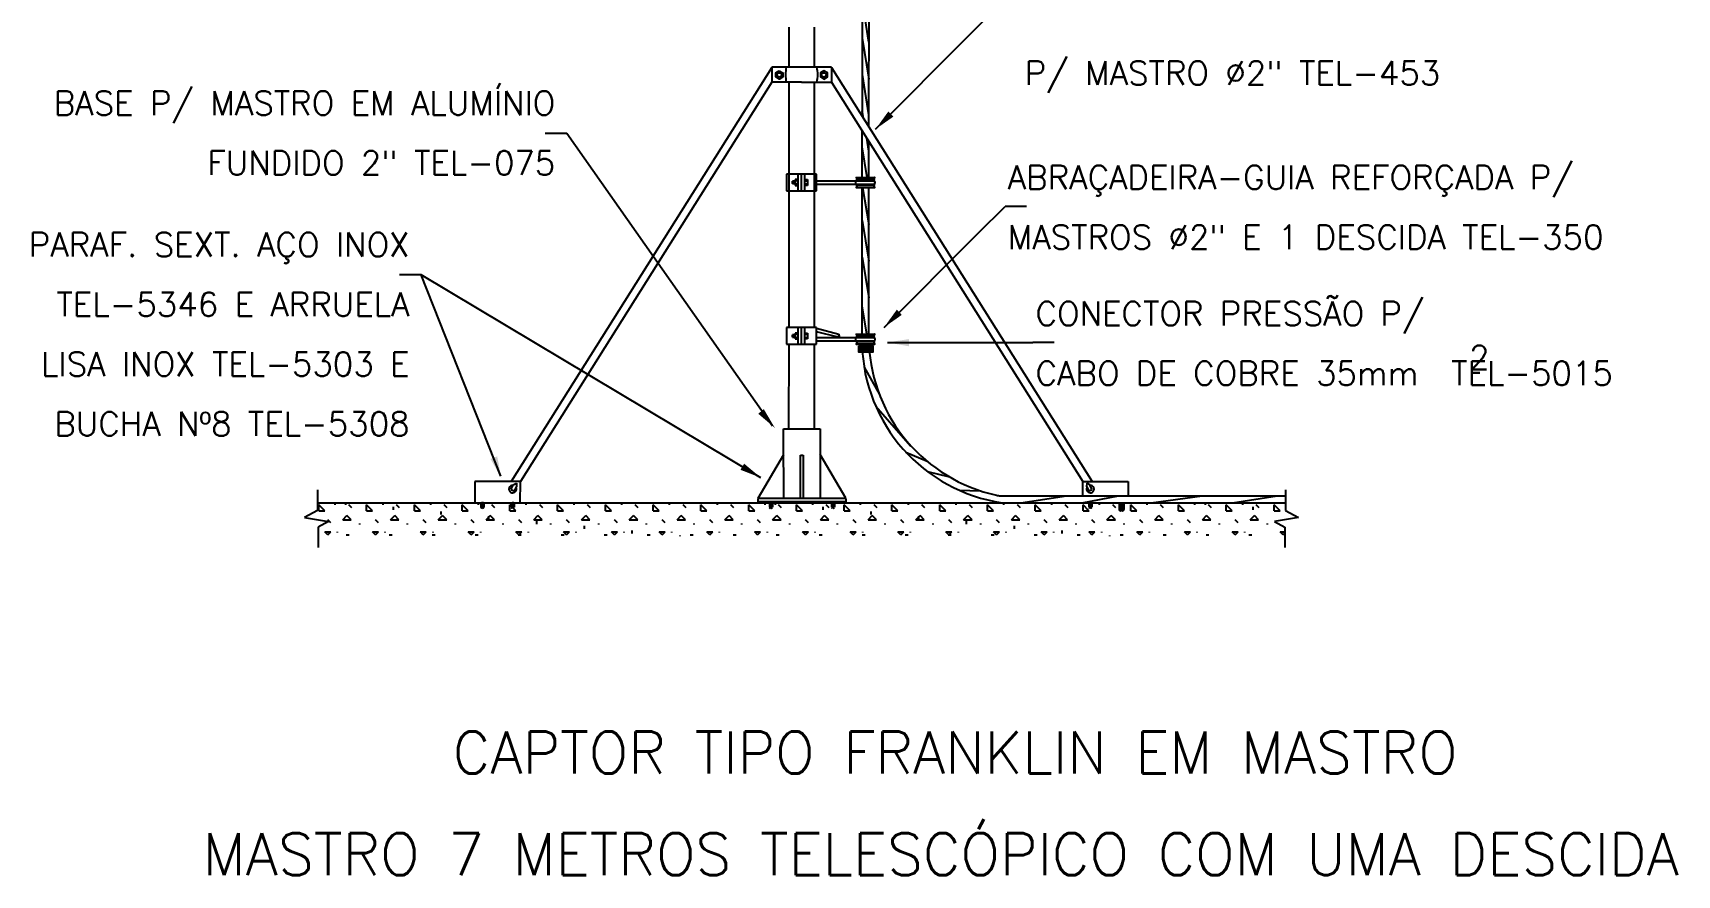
# Model space of a CAD drawing. Header units: millimetres. Extents: x -6118.8 to -6105, y -4743.6 to -4728.4.
# Drawn here: x -6118.76 to -6104.99, y -4743.64 to -4736.59 of the extents above; entities that cross this region are included whole.
import ezdxf
from ezdxf.enums import TextEntityAlignment as Align

# ---------------------------------------------------------------- set-up
doc = ezdxf.new("R2010")
doc.units = ezdxf.units.MM
doc.header["$LTSCALE"] = 10
doc.layers.add('Termotécnica', color=7, linetype='Continuous')
doc.styles.add('r140', font='romans.shx')
doc.styles.add('r80', font='romans.shx')

# ---------------------------------------------------------------- blocks, each defined once
blk = doc.blocks.new('*X12')
at = {"color": 0, "linetype": 'ByBlock'}
for p, q in [((387.028, 152.597), (387.028, 152.67)), ((387.041, 152.597), (387.041, 152.67)), ((387.053, 152.597), (387.053, 152.67)), ((387.066, 152.597), (387.066, 152.67)), ((387.078, 152.597), (387.078, 152.67))]:
    blk.add_line(p, q, dxfattribs=at)
blk = doc.blocks.new('*X11')
at = {"color": 0}
for p, q in [((181.767, 175.738), (181.784, 175.755)), ((181.767, 175.72), (181.785, 175.738)), ((181.767, 175.703), (181.786, 175.722)), ((181.768, 175.757), (181.773, 175.762)), ((181.775, 175.693), (181.785, 175.703))]:
    blk.add_line(p, q, dxfattribs=at)
blk = doc.blocks.new('*X10')
at = {"color": 0}
for p, q in [((181.767, 175.738), (181.784, 175.755)), ((181.767, 175.72), (181.785, 175.738)), ((181.767, 175.703), (181.786, 175.722)), ((181.768, 175.757), (181.773, 175.762)), ((181.775, 175.693), (181.785, 175.703))]:
    blk.add_line(p, q, dxfattribs=at)
blk = doc.blocks.new('*X9')
at = {"color": 0}
for p, q in [((181.767, 175.738), (181.784, 175.755)), ((181.767, 175.72), (181.785, 175.738)), ((181.767, 175.703), (181.786, 175.722)), ((181.768, 175.757), (181.773, 175.762)), ((181.775, 175.693), (181.785, 175.703))]:
    blk.add_line(p, q, dxfattribs=at)
blk = doc.blocks.new('*X8')
at = {"color": 0}
for p, q in [((181.767, 175.738), (181.784, 175.755)), ((181.767, 175.72), (181.785, 175.738)), ((181.767, 175.703), (181.786, 175.722)), ((181.768, 175.757), (181.773, 175.762)), ((181.775, 175.693), (181.785, 175.703))]:
    blk.add_line(p, q, dxfattribs=at)
blk = doc.blocks.new('*X7')
at = {"color": 0}
for p, q in [((181.767, 175.738), (181.784, 175.755)), ((181.767, 175.72), (181.785, 175.738)), ((181.767, 175.703), (181.786, 175.722)), ((181.768, 175.757), (181.773, 175.762)), ((181.775, 175.693), (181.785, 175.703))]:
    blk.add_line(p, q, dxfattribs=at)
blk = doc.blocks.new('*X6')
at = {"color": 0}
for p, q in [((181.767, 175.738), (181.784, 175.755)), ((181.767, 175.72), (181.785, 175.738)), ((181.767, 175.703), (181.786, 175.722)), ((181.768, 175.757), (181.773, 175.762)), ((181.775, 175.693), (181.785, 175.703))]:
    blk.add_line(p, q, dxfattribs=at)

msp = doc.modelspace()

# ---------------------------------------------------------------- hatches: boundary and pattern name
at = {"layer": 'Termotécnica'}
h = msp.add_hatch(dxfattribs=at)
h.set_pattern_fill('CONCRE', color=1, scale=0.399917, style=0)
h.set_pattern_definition([(0, (-6123.16628, -4753.7855), (0.399917, 0.399917), [0.04999, -0.349927]), (90, (-6123.16628, -4753.7855), (-0.399917, 0.399917), [0.04999, -0.349927]), (135, (-6123.1163, -4753.7855), (-0.399917, 0), [0.070696, -0.494872]), (0, (-6123.1163, -4753.56055), (0.399917, 0.399917), [0.04999, -0.349927]), (45, (-6123.0913, -4753.58554), (0, 0.399917), [0.035348, -0.53022]), (135, (-6123.0913, -4753.58554), (-0.399917, 0), [0.035348, -0.53022]), (0, (-6122.9663, -4753.46057), (0.399917, 0.399917), [0.070696, -0.329221]), (45, (-6122.96632, -4753.46057), (0, 0.399917), [0.04999, -0.515578]), (135, (-6122.89562, -4753.46057), (-0.399917, 0), [0.04999, -0.515578]), (90, (-6122.89133, -4753.68552), (-0.399917, 0.399917), [0.04999, -0.349927]), (45, (-6122.89133, -4753.68552), (0, 0.399917), [0.035348, -0.53022]), (135, (-6122.86634, -4753.66053), (-0.399917, 0), [0.035348, -0.53022]), (0, (-6123.1163, -4753.68552), (0.399917, 0.399917), [0.024995, -0.3349304]), (0, (-6122.81635, -4753.58554), (0.399917, 0.399917), [0.024995, -0.3349304]), (90, (-6122.94132, -4753.53555), (-0.399917, 0.399917), [0.024995, -0.3349304]), (135, (-6122.89133, -4753.7605), (-0.399917, 0), [0.035348, -0.53022]), (135, (-6123.0663, -4753.48556), (-0.399917, 0), [0.035348, -0.53022]), (45, (-6122.97881, -4753.65428), (0, 0.399917), [0.035348, -0.53022]), (90, (-6123.0288, -4753.7355), (-0.399917, 0.399917), [0.006249, -0.393668]), (90, (-6123.01006, -4753.5668), (-0.399917, 0.399917), [0.006249, -0.393668]), (90, (-6122.8226, -4753.49806), (-0.399917, 0.399917), [0.006249, -0.393668]), (90, (-6122.81635, -4753.7105), (-0.399917, 0.399917), [0.006249, -0.393668])])
h.paths.add_polyline_path([(-6109.648, -4740.585), (-6109.638, -4740.575), (-6109.639, -4740.573), (-6109.637, -4740.567), (-6109.64, -4740.564), (-6109.637, -4740.558), (-6109.637, -4740.557), (-6109.655, -4740.575), (-6109.656, -4740.577), (-6109.651, -4740.583)], flags=0)
h.paths.add_polyline_path([(-6114.75, -4740.535), (-6114.738, -4740.546), (-6114.738, -4740.545), (-6114.74, -4740.542), (-6114.738, -4740.539), (-6114.739, -4740.537), (-6114.738, -4740.535), (-6114.749, -4740.524), (-6114.751, -4740.526), (-6114.75, -4740.53), (-6114.751, -4740.533)], flags=0)
h.paths.add_polyline_path([(-6114.751, -4740.545), (-6114.739, -4740.557), (-6114.74, -4740.555), (-6114.738, -4740.552), (-6114.74, -4740.55), (-6114.738, -4740.546), (-6114.75, -4740.535), (-6114.749, -4740.536), (-6114.751, -4740.539), (-6114.749, -4740.543)], flags=0)
h.paths.add_polyline_path([(-6114.681, -4740.52), (-6114.757, -4740.52), (-6114.986, -4740.52), (-6114.989, -4740.52), (-6114.992, -4740.52), (-6114.993, -4740.522), (-6114.993, -4740.523), (-6114.992, -4740.526), (-6114.994, -4740.53), (-6114.992, -4740.532), (-6114.993, -4740.534), (-6114.994, -4740.537), (-6114.992, -4740.539), (-6114.994, -4740.542), (-6114.992, -4740.545), (-6114.992, -4740.546), (-6114.994, -4740.549), (-6114.992, -4740.552), (-6114.994, -4740.555), (-6114.993, -4740.557), (-6114.992, -4740.558), (-6114.995, -4740.562), (-6114.997, -4740.563), (-6114.999, -4740.564), (-6115.002, -4740.562), (-6115.005, -4740.558), (-6115.004, -4740.556), (-6115.003, -4740.555), (-6115.005, -4740.551), (-6115.003, -4740.549), (-6115.005, -4740.545), (-6115.005, -4740.545), (-6115.003, -4740.542), (-6115.005, -4740.539), (-6115.003, -4740.536), (-6115.004, -4740.534), (-6115.005, -4740.532), (-6115.004, -4740.53), (-6115.005, -4740.526), (-6115.004, -4740.523), (-6115.003, -4740.523), (-6115.005, -4740.52), (-6115.008, -4740.52), (-6115.011, -4740.52), (-6115.062, -4740.52), (-6116.378, -4740.52), (-6116.378, -4740.584), (-6116.488, -4740.643), (-6116.286, -4740.677), (-6116.373, -4740.723), (-6116.373, -4740.799), (-6108.279, -4740.801), (-6108.279, -4740.723), (-6108.365, -4740.677), (-6108.164, -4740.643), (-6108.273, -4740.584), (-6108.273, -4740.519), (-6108.712, -4740.519), (-6109.394, -4740.519), (-6109.974, -4740.519), (-6110.488, -4740.519), (-6110.647, -4740.519), (-6112.582, -4740.52), (-6112.58, -4740.52), (-6112.576, -4740.52), (-6112.577, -4740.522), (-6112.578, -4740.523), (-6112.576, -4740.526), (-6112.578, -4740.53), (-6112.576, -4740.533), (-6112.577, -4740.534), (-6112.578, -4740.537), (-6112.576, -4740.539), (-6112.578, -4740.542), (-6112.576, -4740.545), (-6112.576, -4740.546), (-6112.578, -4740.549), (-6112.576, -4740.552), (-6112.578, -4740.555), (-6112.577, -4740.557), (-6112.576, -4740.558), (-6112.579, -4740.562), (-6112.581, -4740.563), (-6112.583, -4740.564), (-6112.586, -4740.562), (-6112.589, -4740.558), (-6112.588, -4740.557), (-6112.587, -4740.555), (-6112.589, -4740.551), (-6112.587, -4740.549), (-6112.589, -4740.545), (-6112.589, -4740.545), (-6112.587, -4740.542), (-6112.589, -4740.539), (-6112.587, -4740.536), (-6112.588, -4740.534), (-6112.589, -4740.532), (-6112.588, -4740.53), (-6112.589, -4740.526), (-6112.588, -4740.523), (-6112.587, -4740.523), (-6112.589, -4740.52), (-6112.592, -4740.52), (-6112.595, -4740.52)])
h.paths.add_polyline_path([(-6109.65, -4740.52), (-6109.654, -4740.524), (-6109.654, -4740.525), (-6109.656, -4740.529), (-6109.654, -4740.535), (-6109.656, -4740.539), (-6109.655, -4740.542), (-6109.639, -4740.525), (-6109.637, -4740.529), (-6109.638, -4740.535), (-6109.637, -4740.539), (-6109.638, -4740.542), (-6109.639, -4740.544), (-6109.637, -4740.548), (-6109.64, -4740.554), (-6109.637, -4740.557), (-6109.637, -4740.558), (-6109.64, -4740.564), (-6109.637, -4740.567), (-6109.639, -4740.573), (-6109.638, -4740.575), (-6109.637, -4740.577), (-6109.642, -4740.583), (-6109.646, -4740.586), (-6109.648, -4740.585), (-6109.651, -4740.583), (-6109.656, -4740.577), (-6109.655, -4740.575), (-6109.653, -4740.572), (-6109.656, -4740.568), (-6109.653, -4740.564), (-6109.655, -4740.559), (-6109.656, -4740.558), (-6109.653, -4740.553), (-6109.656, -4740.548), (-6109.654, -4740.545), (-6109.655, -4740.542), (-6109.656, -4740.539), (-6109.654, -4740.535), (-6109.656, -4740.529), (-6109.654, -4740.525), (-6109.654, -4740.524), (-6109.656, -4740.52)], flags=16)
h.paths.add_polyline_path([(-6109.914, -4740.526), (-6109.912, -4740.53), (-6109.914, -4740.533), (-6109.913, -4740.535), (-6109.902, -4740.524), (-6109.901, -4740.526), (-6109.902, -4740.53), (-6109.901, -4740.533), (-6109.902, -4740.535), (-6109.903, -4740.536), (-6109.901, -4740.539), (-6109.903, -4740.543), (-6109.901, -4740.545), (-6109.901, -4740.545), (-6109.903, -4740.55), (-6109.901, -4740.552), (-6109.903, -4740.556), (-6109.902, -4740.557), (-6109.901, -4740.558), (-6109.904, -4740.562), (-6109.907, -4740.564), (-6109.909, -4740.564), (-6109.911, -4740.562), (-6109.914, -4740.558), (-6109.913, -4740.557), (-6109.912, -4740.555), (-6109.914, -4740.552), (-6109.912, -4740.55), (-6109.914, -4740.546), (-6109.914, -4740.545), (-6109.912, -4740.542), (-6109.914, -4740.539), (-6109.912, -4740.537), (-6109.913, -4740.535), (-6109.914, -4740.533), (-6109.912, -4740.53), (-6109.914, -4740.526), (-6109.912, -4740.523), (-6109.913, -4740.523), (-6109.914, -4740.52), (-6109.91, -4740.52), (-6109.913, -4740.523), (-6109.912, -4740.523)], flags=0)
h.paths.add_polyline_path([(-6114.738, -4740.52), (-6114.739, -4740.523), (-6114.739, -4740.523), (-6114.738, -4740.526), (-6114.739, -4740.53), (-6114.738, -4740.533), (-6114.738, -4740.535), (-6114.739, -4740.537), (-6114.738, -4740.539), (-6114.74, -4740.542), (-6114.738, -4740.545), (-6114.738, -4740.546), (-6114.74, -4740.55), (-6114.738, -4740.552), (-6114.74, -4740.555), (-6114.739, -4740.557), (-6114.738, -4740.558), (-6114.741, -4740.562), (-6114.743, -4740.564), (-6114.744, -4740.564), (-6114.747, -4740.562), (-6114.751, -4740.558), (-6114.75, -4740.557), (-6114.749, -4740.556), (-6114.751, -4740.552), (-6114.749, -4740.55), (-6114.751, -4740.545), (-6114.751, -4740.545), (-6114.749, -4740.543), (-6114.751, -4740.539), (-6114.749, -4740.536), (-6114.75, -4740.535), (-6114.751, -4740.533), (-6114.75, -4740.53), (-6114.751, -4740.526), (-6114.749, -4740.524), (-6114.738, -4740.535), (-6114.738, -4740.533), (-6114.739, -4740.53), (-6114.738, -4740.526), (-6114.739, -4740.523), (-6114.739, -4740.523), (-6114.742, -4740.52)], flags=0)
h.paths.add_polyline_path([(-6112.069, -4740.526), (-6112.068, -4740.53), (-6112.07, -4740.533), (-6112.069, -4740.534), (-6112.058, -4740.523), (-6112.057, -4740.526), (-6112.058, -4740.53), (-6112.057, -4740.532), (-6112.058, -4740.534), (-6112.058, -4740.536), (-6112.057, -4740.539), (-6112.059, -4740.542), (-6112.057, -4740.545), (-6112.057, -4740.545), (-6112.059, -4740.549), (-6112.057, -4740.551), (-6112.058, -4740.555), (-6112.057, -4740.557), (-6112.057, -4740.558), (-6112.06, -4740.562), (-6112.063, -4740.564), (-6112.064, -4740.563), (-6112.066, -4740.562), (-6112.069, -4740.558), (-6112.069, -4740.557), (-6112.068, -4740.555), (-6112.07, -4740.552), (-6112.068, -4740.549), (-6112.069, -4740.546), (-6112.069, -4740.545), (-6112.068, -4740.542), (-6112.07, -4740.539), (-6112.068, -4740.537), (-6112.069, -4740.534), (-6112.07, -4740.533), (-6112.068, -4740.53), (-6112.069, -4740.526), (-6112.068, -4740.523), (-6112.068, -4740.522), (-6112.069, -4740.52), (-6112.065, -4740.52), (-6112.068, -4740.522), (-6112.068, -4740.523)], flags=0)

# ---------------------------------------------------------------- linework, layer by layer
at = {"layer": 'Termotécnica', "color": 2, "ltscale": 5}
for p, q in [((-6111.819, -4735.56), (-6111.819, -4737.283)), ((-6111.763, -4735.56), (-6111.764, -4737.372)), ((-6111.82, -4737.407), (-6111.82, -4737.798)), ((-6111.764, -4737.496), (-6111.764, -4737.798)), ((-6112.452, -4737.77), (-6112.452, -4737.908)), ((-6112.355, -4737.908), (-6112.355, -4737.77)), ((-6112.328, -4737.77), (-6112.328, -4737.908)), ((-6112.328, -4737.77), (-6112.328, -4737.908)), ((-6112.3, -4737.77), (-6112.3, -4737.908)), ((-6112.199, -4737.908), (-6112.199, -4737.77)), ((-6111.868, -4737.798), (-6111.713, -4737.798)), ((-6111.86, -4737.825), (-6111.868, -4737.817)), ((-6111.713, -4737.817), (-6111.868, -4737.817)), ((-6111.86, -4737.853), (-6111.868, -4737.861)), ((-6111.713, -4737.861), (-6111.868, -4737.861)), ((-6111.868, -4737.88), (-6111.713, -4737.88)), ((-6111.86, -4737.853), (-6111.723, -4737.853)), ((-6111.859, -4737.825), (-6111.723, -4737.825)), ((-6111.82, -4737.88), (-6111.82, -4738.93)), ((-6111.764, -4737.88), (-6111.764, -4738.93)), ((-6111.722, -4737.825), (-6111.713, -4737.817)), ((-6111.722, -4737.853), (-6111.713, -4737.861)), ((-6111.82, -4738.93), (-6111.82, -4739.109)), ((-6111.764, -4738.93), (-6111.764, -4739.109)), ((-6112.452, -4739.054), (-6112.452, -4739.192)), ((-6112.355, -4739.192), (-6112.355, -4739.054)), ((-6112.328, -4739.054), (-6112.328, -4739.192)), ((-6112.328, -4739.054), (-6112.328, -4739.192)), ((-6112.3, -4739.054), (-6112.3, -4739.192)), ((-6112.199, -4739.192), (-6112.199, -4739.054)), ((-6112.013, -4739.109), (-6112.02, -4739.135)), ((-6111.868, -4739.109), (-6111.713, -4739.109)), ((-6111.713, -4739.129), (-6111.868, -4739.129)), ((-6111.86, -4739.137), (-6111.868, -4739.129)), ((-6111.722, -4739.137), (-6111.713, -4739.129)), ((-6111.86, -4739.165), (-6111.868, -4739.173)), ((-6111.713, -4739.173), (-6111.868, -4739.173)), ((-6111.868, -4739.192), (-6111.713, -4739.192)), ((-6111.859, -4739.137), (-6111.723, -4739.137)), ((-6111.86, -4739.165), (-6111.723, -4739.165)), ((-6111.722, -4739.165), (-6111.713, -4739.173)), ((-6112.335, -4740.121), (-6112.311, -4740.121)), ((-6112.335, -4740.483), (-6112.335, -4740.121)), ((-6112.311, -4740.121), (-6112.311, -4740.483)), ((-6111.956, -4740.483), (-6112.689, -4740.483))]:
    msp.add_line(p, q, dxfattribs=at)
at = {"layer": 'Termotécnica', "color": 2}
for p, q in [((-6110.918, -4736.604), (-6110.479, -4736.166)), ((-6111.706, -4737.393), (-6110.918, -4736.604)), ((-6114.291, -4737.428), (-6114.471, -4737.428)), ((-6112.57, -4739.88), (-6114.291, -4737.428)), ((-6110.847, -4738.264), (-6110.622, -4738.039)), ((-6110.442, -4738.039), (-6110.622, -4738.039)), ((-6111.635, -4739.052), (-6110.847, -4738.264)), ((-6115.511, -4738.612), (-6115.691, -4738.612)), ((-6112.667, -4740.312), (-6115.511, -4738.612)), ((-6114.844, -4740.297), (-6115.511, -4738.612)), ((-6111.607, -4739.178), (-6110.394, -4739.178)), ((-6110.45, -4739.178), (-6110.389, -4739.178)), ((-6110.394, -4739.178), (-6110.389, -4739.178)), ((-6110.209, -4739.178), (-6110.389, -4739.178))]:
    msp.add_line(p, q, dxfattribs=at)
at = {"layer": 'Termotécnica', "color": 1, "ltscale": 5}
for p, q in [((-6111.819, -4736.328), (-6111.764, -4736.666)), ((-6111.819, -4736.631), (-6111.763, -4736.973)), ((-6111.819, -4736.936), (-6111.764, -4737.274)), ((-6111.82, -4737.236), (-6111.809, -4737.3)), ((-6111.782, -4737.468), (-6111.764, -4737.576)), ((-6111.82, -4737.542), (-6111.778, -4737.798)), ((-6112.4, -4737.829), (-6112.385, -4737.829)), ((-6112.4, -4737.849), (-6112.4, -4737.829)), ((-6112.38, -4737.829), (-6112.4, -4737.829)), ((-6112.4, -4737.829), (-6112.4, -4737.849)), ((-6112.38, -4737.849), (-6112.4, -4737.849)), ((-6112.4, -4737.849), (-6112.38, -4737.849)), ((-6112.397, -4737.829), (-6112.397, -4737.849)), ((-6112.393, -4737.829), (-6112.393, -4737.849)), ((-6112.39, -4737.829), (-6112.39, -4737.849)), ((-6112.386, -4737.829), (-6112.386, -4737.849)), ((-6112.385, -4737.829), (-6112.38, -4737.829)), ((-6112.384, -4737.829), (-6112.384, -4737.849)), ((-6112.384, -4737.829), (-6112.384, -4737.849)), ((-6112.38, -4737.814), (-6112.38, -4737.864)), ((-6112.357, -4737.815), (-6112.38, -4737.815)), ((-6112.356, -4737.824), (-6112.38, -4737.824)), ((-6112.356, -4737.854), (-6112.38, -4737.854)), ((-6112.356, -4737.854), (-6112.38, -4737.854)), ((-6112.38, -4737.864), (-6112.356, -4737.864)), ((-6112.301, -4737.815), (-6112.275, -4737.815)), ((-6112.301, -4737.815), (-6112.275, -4737.815)), ((-6112.301, -4737.825), (-6112.275, -4737.825)), ((-6112.275, -4737.825), (-6112.301, -4737.825)), ((-6112.301, -4737.854), (-6112.275, -4737.854)), ((-6112.275, -4737.854), (-6112.301, -4737.854)), ((-6112.275, -4737.864), (-6112.301, -4737.864)), ((-6112.275, -4737.864), (-6112.301, -4737.864)), ((-6112.275, -4737.815), (-6112.275, -4737.864)), ((-6112.275, -4737.815), (-6112.275, -4737.864)), ((-6111.868, -4737.8), (-6111.713, -4737.8)), ((-6111.868, -4737.877), (-6111.713, -4737.877)), ((-6111.814, -4737.88), (-6111.763, -4738.191)), ((-6111.764, -4737.88), (-6111.763, -4737.885)), ((-6111.819, -4738.157), (-6111.763, -4738.498)), ((-6111.819, -4738.463), (-6111.763, -4738.804)), ((-6111.82, -4738.872), (-6111.781, -4739.109)), ((-6112.4, -4739.114), (-6112.4, -4739.134)), ((-6112.38, -4739.114), (-6112.4, -4739.114)), ((-6112.4, -4739.134), (-6112.4, -4739.114)), ((-6112.4, -4739.114), (-6112.385, -4739.114)), ((-6112.4, -4739.134), (-6112.38, -4739.134)), ((-6112.38, -4739.134), (-6112.4, -4739.134)), ((-6112.397, -4739.114), (-6112.397, -4739.134)), ((-6112.393, -4739.114), (-6112.393, -4739.134)), ((-6112.39, -4739.114), (-6112.39, -4739.134)), ((-6112.386, -4739.114), (-6112.386, -4739.134)), ((-6112.385, -4739.114), (-6112.38, -4739.114)), ((-6112.384, -4739.114), (-6112.384, -4739.134)), ((-6112.384, -4739.114), (-6112.384, -4739.134)), ((-6112.357, -4739.099), (-6112.38, -4739.099)), ((-6112.38, -4739.099), (-6112.38, -4739.148)), ((-6112.356, -4739.108), (-6112.38, -4739.108)), ((-6112.301, -4739.1), (-6112.275, -4739.1)), ((-6112.301, -4739.1), (-6112.275, -4739.1)), ((-6112.275, -4739.109), (-6112.301, -4739.109)), ((-6112.301, -4739.109), (-6112.275, -4739.109)), ((-6112.275, -4739.1), (-6112.275, -4739.148)), ((-6112.275, -4739.1), (-6112.275, -4739.148)), ((-6111.868, -4739.112), (-6111.713, -4739.112)), ((-6112.356, -4739.138), (-6112.38, -4739.138)), ((-6112.356, -4739.138), (-6112.38, -4739.138)), ((-6112.38, -4739.148), (-6112.356, -4739.148)), ((-6112.275, -4739.139), (-6112.301, -4739.139)), ((-6112.301, -4739.139), (-6112.275, -4739.139)), ((-6112.275, -4739.148), (-6112.301, -4739.148)), ((-6112.275, -4739.148), (-6112.301, -4739.148)), ((-6111.868, -4739.189), (-6111.713, -4739.189)), ((-6111.767, -4739.192), (-6111.765, -4739.209)), ((-6114.758, -4740.406), (-6114.739, -4740.371)), ((-6109.894, -4740.406), (-6109.913, -4740.371)), ((-6116.378, -4740.411), (-6116.378, -4740.584)), ((-6114.712, -4740.385), (-6114.732, -4740.42)), ((-6110.49, -4740.52), (-6110.108, -4740.461)), ((-6109.977, -4740.52), (-6109.671, -4740.461)), ((-6109.94, -4740.385), (-6109.92, -4740.42)), ((-6109.398, -4740.52), (-6108.972, -4740.461)), ((-6108.716, -4740.52), (-6108.344, -4740.461)), ((-6108.273, -4740.411), (-6108.273, -4740.584)), ((-6116.378, -4740.584), (-6116.488, -4740.643)), ((-6116.488, -4740.643), (-6116.286, -4740.677)), ((-6115.011, -4740.52), (-6115.011, -4740.558)), ((-6115.008, -4740.52), (-6115.008, -4740.558)), ((-6114.992, -4740.52), (-6115.005, -4740.52)), ((-6115.003, -4740.523), (-6115.005, -4740.52)), ((-6115.005, -4740.526), (-6115.003, -4740.523)), ((-6115.004, -4740.53), (-6115.005, -4740.526)), ((-6115.005, -4740.532), (-6115.004, -4740.53)), ((-6115.003, -4740.536), (-6115.005, -4740.532)), ((-6115.005, -4740.539), (-6115.003, -4740.536)), ((-6115.003, -4740.542), (-6115.005, -4740.539)), ((-6115.005, -4740.545), (-6115.003, -4740.542)), ((-6115.003, -4740.549), (-6115.005, -4740.545)), ((-6115.005, -4740.551), (-6115.003, -4740.549)), ((-6115.003, -4740.555), (-6115.005, -4740.551)), ((-6115.005, -4740.558), (-6115.003, -4740.555)), ((-6115.002, -4740.562), (-6115.005, -4740.558)), ((-6114.999, -4740.564), (-6115.002, -4740.562)), ((-6114.999, -4740.564), (-6114.995, -4740.562)), ((-6114.992, -4740.558), (-6114.995, -4740.562)), ((-6114.992, -4740.526), (-6114.994, -4740.53)), ((-6114.994, -4740.53), (-6114.992, -4740.532)), ((-6114.992, -4740.532), (-6114.994, -4740.537)), ((-6114.994, -4740.537), (-6114.992, -4740.539)), ((-6114.992, -4740.539), (-6114.994, -4740.542)), ((-6114.994, -4740.542), (-6114.992, -4740.545)), ((-6114.992, -4740.545), (-6114.994, -4740.549)), ((-6114.994, -4740.549), (-6114.992, -4740.552)), ((-6114.992, -4740.552), (-6114.994, -4740.555)), ((-6114.994, -4740.555), (-6114.992, -4740.558)), ((-6114.992, -4740.52), (-6114.993, -4740.523)), ((-6114.993, -4740.523), (-6114.992, -4740.526)), ((-6114.99, -4740.52), (-6114.992, -4740.52)), ((-6114.989, -4740.52), (-6114.989, -4740.558)), ((-6114.986, -4740.52), (-6114.986, -4740.558)), ((-6114.757, -4740.52), (-6114.757, -4740.558)), ((-6114.754, -4740.52), (-6114.754, -4740.558)), ((-6114.749, -4740.523), (-6114.751, -4740.52)), ((-6114.751, -4740.526), (-6114.749, -4740.523)), ((-6114.75, -4740.53), (-6114.751, -4740.526)), ((-6114.751, -4740.533), (-6114.75, -4740.53)), ((-6114.749, -4740.536), (-6114.751, -4740.533)), ((-6114.751, -4740.539), (-6114.749, -4740.536)), ((-6114.749, -4740.543), (-6114.751, -4740.539)), ((-6114.751, -4740.545), (-6114.749, -4740.543)), ((-6114.749, -4740.55), (-6114.751, -4740.545)), ((-6114.751, -4740.552), (-6114.749, -4740.55)), ((-6114.749, -4740.556), (-6114.751, -4740.552)), ((-6114.751, -4740.558), (-6114.749, -4740.556)), ((-6114.747, -4740.562), (-6114.751, -4740.558)), ((-6114.738, -4740.52), (-6114.75, -4740.52)), ((-6114.744, -4740.564), (-6114.747, -4740.562)), ((-6114.744, -4740.564), (-6114.741, -4740.562)), ((-6114.738, -4740.558), (-6114.741, -4740.562)), ((-6114.738, -4740.539), (-6114.74, -4740.542)), ((-6114.74, -4740.542), (-6114.738, -4740.545)), ((-6114.738, -4740.545), (-6114.74, -4740.55)), ((-6114.74, -4740.55), (-6114.738, -4740.552)), ((-6114.738, -4740.552), (-6114.74, -4740.555)), ((-6114.74, -4740.555), (-6114.738, -4740.558)), ((-6114.738, -4740.52), (-6114.739, -4740.523)), ((-6114.739, -4740.523), (-6114.738, -4740.526)), ((-6114.738, -4740.526), (-6114.739, -4740.53)), ((-6114.739, -4740.53), (-6114.738, -4740.533)), ((-6114.738, -4740.533), (-6114.739, -4740.537)), ((-6114.739, -4740.537), (-6114.738, -4740.539)), ((-6114.736, -4740.52), (-6114.738, -4740.52)), ((-6114.735, -4740.52), (-6114.735, -4740.558)), ((-6114.732, -4740.52), (-6114.732, -4740.558)), ((-6112.595, -4740.52), (-6112.595, -4740.558)), ((-6112.592, -4740.52), (-6112.592, -4740.558)), ((-6112.587, -4740.523), (-6112.589, -4740.52)), ((-6112.576, -4740.52), (-6112.589, -4740.52)), ((-6112.589, -4740.526), (-6112.587, -4740.523)), ((-6112.588, -4740.53), (-6112.589, -4740.526)), ((-6112.589, -4740.532), (-6112.588, -4740.53)), ((-6112.587, -4740.536), (-6112.589, -4740.532)), ((-6112.589, -4740.539), (-6112.587, -4740.536)), ((-6112.587, -4740.542), (-6112.589, -4740.539)), ((-6112.589, -4740.545), (-6112.587, -4740.542)), ((-6112.587, -4740.549), (-6112.589, -4740.545)), ((-6112.589, -4740.551), (-6112.587, -4740.549)), ((-6112.587, -4740.555), (-6112.589, -4740.551)), ((-6112.589, -4740.558), (-6112.587, -4740.555)), ((-6112.586, -4740.562), (-6112.589, -4740.558)), ((-6112.583, -4740.564), (-6112.586, -4740.562)), ((-6112.583, -4740.564), (-6112.579, -4740.562)), ((-6112.576, -4740.558), (-6112.579, -4740.562)), ((-6112.576, -4740.52), (-6112.578, -4740.523)), ((-6112.578, -4740.523), (-6112.576, -4740.526)), ((-6112.576, -4740.526), (-6112.578, -4740.53)), ((-6112.578, -4740.53), (-6112.576, -4740.533)), ((-6112.576, -4740.533), (-6112.578, -4740.537)), ((-6112.578, -4740.537), (-6112.576, -4740.539)), ((-6112.576, -4740.539), (-6112.578, -4740.542)), ((-6112.578, -4740.542), (-6112.576, -4740.545)), ((-6112.576, -4740.545), (-6112.578, -4740.549)), ((-6112.578, -4740.549), (-6112.576, -4740.552)), ((-6112.576, -4740.552), (-6112.578, -4740.555)), ((-6112.578, -4740.555), (-6112.576, -4740.558)), ((-6112.574, -4740.52), (-6112.576, -4740.52)), ((-6112.573, -4740.52), (-6112.573, -4740.558)), ((-6112.57, -4740.52), (-6112.57, -4740.558)), ((-6112.076, -4740.52), (-6112.076, -4740.558)), ((-6112.073, -4740.52), (-6112.072, -4740.558)), ((-6112.071, -4740.52), (-6112.069, -4740.52)), ((-6112.07, -4740.52), (-6112.057, -4740.52)), ((-6112.068, -4740.53), (-6112.07, -4740.533)), ((-6112.07, -4740.533), (-6112.068, -4740.537)), ((-6112.068, -4740.537), (-6112.07, -4740.539)), ((-6112.07, -4740.539), (-6112.068, -4740.542)), ((-6112.068, -4740.549), (-6112.07, -4740.552)), ((-6112.07, -4740.552), (-6112.068, -4740.555)), ((-6112.069, -4740.52), (-6112.068, -4740.523)), ((-6112.068, -4740.523), (-6112.069, -4740.526)), ((-6112.069, -4740.526), (-6112.068, -4740.53)), ((-6112.068, -4740.542), (-6112.069, -4740.545)), ((-6112.069, -4740.545), (-6112.068, -4740.549)), ((-6112.068, -4740.555), (-6112.069, -4740.558)), ((-6112.069, -4740.558), (-6112.066, -4740.562)), ((-6112.063, -4740.564), (-6112.066, -4740.562)), ((-6112.063, -4740.564), (-6112.06, -4740.562)), ((-6112.06, -4740.562), (-6112.057, -4740.558)), ((-6112.059, -4740.542), (-6112.057, -4740.539)), ((-6112.057, -4740.545), (-6112.059, -4740.542)), ((-6112.059, -4740.549), (-6112.057, -4740.545)), ((-6112.057, -4740.551), (-6112.059, -4740.549)), ((-6112.058, -4740.523), (-6112.057, -4740.52)), ((-6112.057, -4740.526), (-6112.058, -4740.523)), ((-6112.058, -4740.53), (-6112.057, -4740.526)), ((-6112.057, -4740.532), (-6112.058, -4740.53)), ((-6112.058, -4740.536), (-6112.057, -4740.532)), ((-6112.057, -4740.539), (-6112.058, -4740.536)), ((-6112.058, -4740.555), (-6112.057, -4740.551)), ((-6112.057, -4740.558), (-6112.058, -4740.555)), ((-6112.053, -4740.52), (-6112.053, -4740.558)), ((-6112.05, -4740.52), (-6112.05, -4740.558)), ((-6109.92, -4740.52), (-6109.92, -4740.558)), ((-6109.917, -4740.52), (-6109.917, -4740.558)), ((-6109.916, -4740.52), (-6109.914, -4740.52)), ((-6109.914, -4740.52), (-6109.901, -4740.52)), ((-6109.914, -4740.52), (-6109.912, -4740.523)), ((-6109.912, -4740.523), (-6109.914, -4740.526)), ((-6109.914, -4740.526), (-6109.912, -4740.53)), ((-6109.912, -4740.53), (-6109.914, -4740.533)), ((-6109.914, -4740.533), (-6109.912, -4740.537)), ((-6109.912, -4740.537), (-6109.914, -4740.539)), ((-6109.914, -4740.539), (-6109.912, -4740.542)), ((-6109.912, -4740.542), (-6109.914, -4740.545)), ((-6109.914, -4740.545), (-6109.912, -4740.55)), ((-6109.912, -4740.55), (-6109.914, -4740.552)), ((-6109.914, -4740.552), (-6109.912, -4740.555)), ((-6109.912, -4740.555), (-6109.914, -4740.558)), ((-6109.914, -4740.558), (-6109.911, -4740.562)), ((-6109.907, -4740.564), (-6109.911, -4740.562)), ((-6109.907, -4740.564), (-6109.904, -4740.562)), ((-6109.904, -4740.562), (-6109.901, -4740.558)), ((-6109.903, -4740.523), (-6109.901, -4740.52)), ((-6109.901, -4740.526), (-6109.903, -4740.523)), ((-6109.903, -4740.536), (-6109.901, -4740.533)), ((-6109.901, -4740.539), (-6109.903, -4740.536)), ((-6109.903, -4740.543), (-6109.901, -4740.539)), ((-6109.901, -4740.545), (-6109.903, -4740.543)), ((-6109.903, -4740.55), (-6109.901, -4740.545)), ((-6109.901, -4740.552), (-6109.903, -4740.55)), ((-6109.903, -4740.556), (-6109.901, -4740.552)), ((-6109.901, -4740.558), (-6109.903, -4740.556)), ((-6109.902, -4740.53), (-6109.901, -4740.526)), ((-6109.901, -4740.533), (-6109.902, -4740.53)), ((-6109.898, -4740.52), (-6109.898, -4740.558)), ((-6109.895, -4740.52), (-6109.895, -4740.558)), ((-6109.665, -4740.52), (-6109.665, -4740.577)), ((-6109.66, -4740.52), (-6109.66, -4740.577)), ((-6109.659, -4740.52), (-6109.656, -4740.52)), ((-6109.656, -4740.52), (-6109.654, -4740.525)), ((-6109.656, -4740.52), (-6109.637, -4740.52)), ((-6109.654, -4740.525), (-6109.656, -4740.529)), ((-6109.656, -4740.529), (-6109.654, -4740.535)), ((-6109.654, -4740.535), (-6109.656, -4740.539)), ((-6109.656, -4740.539), (-6109.654, -4740.545)), ((-6109.654, -4740.545), (-6109.656, -4740.548)), ((-6109.656, -4740.548), (-6109.653, -4740.553)), ((-6109.653, -4740.553), (-6109.656, -4740.558)), ((-6109.656, -4740.558), (-6109.653, -4740.564)), ((-6109.653, -4740.564), (-6109.656, -4740.568)), ((-6109.656, -4740.568), (-6109.653, -4740.572)), ((-6109.653, -4740.572), (-6109.656, -4740.577)), ((-6109.656, -4740.577), (-6109.651, -4740.583)), ((-6109.646, -4740.586), (-6109.651, -4740.583)), ((-6109.646, -4740.586), (-6109.642, -4740.583)), ((-6109.642, -4740.583), (-6109.637, -4740.577)), ((-6109.64, -4740.554), (-6109.637, -4740.548)), ((-6109.637, -4740.558), (-6109.64, -4740.554)), ((-6109.64, -4740.564), (-6109.637, -4740.558)), ((-6109.637, -4740.567), (-6109.64, -4740.564)), ((-6109.639, -4740.524), (-6109.637, -4740.52)), ((-6109.637, -4740.529), (-6109.639, -4740.524)), ((-6109.639, -4740.544), (-6109.637, -4740.539)), ((-6109.637, -4740.548), (-6109.639, -4740.544)), ((-6109.639, -4740.573), (-6109.637, -4740.567)), ((-6109.637, -4740.577), (-6109.639, -4740.573)), ((-6109.638, -4740.535), (-6109.637, -4740.529)), ((-6109.637, -4740.539), (-6109.638, -4740.535)), ((-6109.632, -4740.52), (-6109.632, -4740.577)), ((-6109.627, -4740.52), (-6109.627, -4740.577)), ((-6108.164, -4740.643), (-6108.365, -4740.677)), ((-6108.273, -4740.584), (-6108.164, -4740.643)), ((-6116.286, -4740.677), (-6116.373, -4740.723)), ((-6116.373, -4740.723), (-6116.373, -4740.893)), ((-6108.365, -4740.677), (-6108.279, -4740.723)), ((-6108.279, -4740.723), (-6108.279, -4740.893))]:
    msp.add_line(p, q, dxfattribs=at)
at = {"layer": 'Termotécnica', "color": 3, "linetype": 'ByBlock', "ltscale": 5}
for p, q in [((-6112.433, -4736.54), (-6112.433, -4736.874)), ((-6112.22, -4736.54), (-6112.22, -4736.874)), ((-6112.433, -4736.999), (-6112.433, -4737.77)), ((-6112.433, -4736.999), (-6112.433, -4738.784)), ((-6112.22, -4736.999), (-6112.219, -4738.784)), ((-6112.433, -4738.784), (-6112.433, -4739.054)), ((-6112.219, -4738.784), (-6112.219, -4739.054)), ((-6112.433, -4739.192), (-6112.434, -4739.902)), ((-6112.219, -4739.192), (-6112.219, -4739.902))]:
    msp.add_line(p, q, dxfattribs=at)
at = {"layer": 'Termotécnica', "color": 3, "ltscale": 5}
for p, q in [((-6112.574, -4736.876), (-6114.758, -4740.342)), ((-6112.076, -4736.874), (-6112.574, -4736.874)), ((-6112.574, -4736.874), (-6112.574, -4736.999)), ((-6112.076, -4736.874), (-6112.076, -4736.999)), ((-6112.076, -4736.876), (-6109.893, -4740.342)), ((-6112.574, -4736.999), (-6114.68, -4740.342)), ((-6112.325, -4736.999), (-6112.574, -4736.999)), ((-6112.325, -4736.999), (-6112.076, -4736.999)), ((-6112.076, -4736.999), (-6109.971, -4740.342)), ((-6112.406, -4737.77), (-6112.452, -4737.77)), ((-6112.328, -4737.77), (-6112.412, -4737.77)), ((-6112.235, -4737.77), (-6112.328, -4737.77)), ((-6112.199, -4737.77), (-6112.235, -4737.77)), ((-6112.199, -4737.825), (-6111.86, -4737.825)), ((-6112.199, -4737.853), (-6111.86, -4737.853)), ((-6112.452, -4737.908), (-6112.406, -4737.908)), ((-6112.412, -4737.908), (-6112.328, -4737.908)), ((-6112.328, -4737.908), (-6112.235, -4737.908)), ((-6112.235, -4737.908), (-6112.199, -4737.908)), ((-6112.406, -4739.054), (-6112.452, -4739.054)), ((-6112.328, -4739.054), (-6112.412, -4739.054)), ((-6112.235, -4739.054), (-6112.328, -4739.054)), ((-6112.199, -4739.054), (-6112.235, -4739.054)), ((-6112.199, -4739.059), (-6112.013, -4739.109)), ((-6112.02, -4739.135), (-6112.199, -4739.089)), ((-6112.452, -4739.192), (-6112.406, -4739.192)), ((-6112.412, -4739.192), (-6112.328, -4739.192)), ((-6112.328, -4739.192), (-6112.235, -4739.192)), ((-6112.235, -4739.192), (-6112.199, -4739.192)), ((-6112.199, -4739.137), (-6111.86, -4739.137)), ((-6112.199, -4739.165), (-6111.86, -4739.165)), ((-6112.476, -4739.902), (-6112.17, -4739.902)), ((-6112.476, -4739.963), (-6112.476, -4739.902)), ((-6112.17, -4739.902), (-6112.17, -4739.963)), ((-6112.475, -4740.483), (-6112.476, -4739.963)), ((-6112.17, -4739.963), (-6112.17, -4740.482)), ((-6112.689, -4740.482), (-6112.475, -4740.115)), ((-6111.956, -4740.482), (-6112.17, -4740.115)), ((-6114.68, -4740.342), (-6115.062, -4740.342)), ((-6115.062, -4740.342), (-6115.062, -4740.52)), ((-6114.681, -4740.52), (-6114.68, -4740.342)), ((-6109.971, -4740.342), (-6109.59, -4740.342)), ((-6109.971, -4740.461), (-6109.971, -4740.342)), ((-6109.59, -4740.342), (-6109.59, -4740.461)), ((-6112.689, -4740.512), (-6112.689, -4740.483)), ((-6111.956, -4740.512), (-6112.689, -4740.512)), ((-6111.956, -4740.483), (-6111.956, -4740.512)), ((-6116.378, -4740.52), (-6108.273, -4740.519))]:
    msp.add_line(p, q, dxfattribs=at)
at = {"layer": 'Termotécnica', "color": 1, "linetype": 'ByBlock', "ltscale": 5}
for p, q in [((-6111.801, -4739.385), (-6111.674, -4739.614)), ((-6111.704, -4739.711), (-6111.412, -4740.042)), ((-6111.451, -4740.097), (-6111.274, -4740.173)), ((-6111.271, -4740.258), (-6111.088, -4740.304)), ((-6111.007, -4740.414), (-6110.827, -4740.421))]:
    msp.add_line(p, q, dxfattribs=at)
at = {"layer": 'Termotécnica', "color": 2, "linetype": 'ByBlock', "ltscale": 5}
msp.add_line((-6110.658, -4740.461), (-6108.273, -4740.461), dxfattribs=at)
at = {"layer": 'Termotécnica', "color": 1, "ltscale": 5}
for points in [[(-6112.512, -4736.905), (-6112.482, -4736.922), (-6112.482, -4736.956), (-6112.511, -4736.973), (-6112.541, -4736.956), (-6112.541, -4736.922)], [(-6112.139, -4736.905), (-6112.168, -4736.922), (-6112.168, -4736.956), (-6112.139, -4736.973), (-6112.109, -4736.956), (-6112.109, -4736.922)]]:
    msp.add_lwpolyline(points, close=True, dxfattribs=at)
at = {"layer": 'Termotécnica', "color": 2, "ltscale": 5}
msp.add_lwpolyline([(-6111.85, -4739.209), (-6111.85, -4739.257), (-6111.725, -4739.257), (-6111.725, -4739.209)], close=True, dxfattribs=at)
at = {"layer": 'Termotécnica', "color": 1, "ltscale": 5}
for points in [[(-6114.739, -4740.371), (-6114.739, -4740.371), (-6114.713, -4740.355)], [(-6114.713, -4740.355), (-6114.712, -4740.385)], [(-6109.938, -4740.355), (-6109.94, -4740.385)], [(-6109.913, -4740.371), (-6109.913, -4740.371), (-6109.938, -4740.355)]]:
    msp.add_lwpolyline(points, dxfattribs=at)
for centre in [(-6112.512, -4736.939), (-6112.139, -4736.939)]:
    msp.add_circle(centre, 0.0187, dxfattribs=at)
at = {"layer": 'Termotécnica', "color": 3, "ltscale": 5}
for centre, start, end in [((-6112.174, -4736.937), 167.3879, 192.6121), ((-6112.476, -4736.937), 347.3879, 12.6121)]:
    msp.add_arc(centre, 0.286, start, end, dxfattribs=at)
at = {"layer": 'Termotécnica', "color": 2, "ltscale": 5}
for centre, radius, start, end in [((-6111.861, -4737.839), 0.0139, 82.8835, 277.1335), ((-6111.868, -4737.799), 0.00154, 63.4435, 296.5736), ((-6111.868, -4737.879), 0.00154, 63.4435, 296.5736), ((-6111.869, -4737.809), 0.00833, 277.1335, 82.8835), ((-6111.869, -4737.869), 0.00833, 277.1335, 82.8835), ((-6111.723, -4737.839), 0.0138, 274.0868, 85.9302), ((-6111.712, -4737.809), 0.00833, 97.1335, 262.8835), ((-6111.712, -4737.869), 0.00833, 97.1335, 262.8835), ((-6111.713, -4737.799), 0.00154, 243.4435, 116.5736), ((-6111.713, -4737.879), 0.00154, 243.4435, 116.5736), ((-6111.868, -4739.111), 0.00154, 63.4435, 296.5736), ((-6111.869, -4739.12), 0.00833, 277.1335, 82.8835), ((-6111.712, -4739.12), 0.00833, 97.1335, 262.8835), ((-6111.713, -4739.111), 0.00154, 243.4435, 116.5736), ((-6111.861, -4739.151), 0.0139, 82.8835, 277.1335), ((-6111.868, -4739.191), 0.00154, 63.4435, 296.5736), ((-6111.869, -4739.181), 0.00833, 277.1335, 82.8835), ((-6110.445, -4739.159), 1.375, 181.3832, 261.6478), ((-6110.403, -4739.127), 1.361, 182.7291, 257.6572), ((-6111.723, -4739.151), 0.0138, 274.0868, 85.9302), ((-6111.712, -4739.181), 0.00833, 97.1335, 262.8835), ((-6111.713, -4739.191), 0.00154, 243.4435, 116.5736), ((-6110.658, -4740.292), 0.169, 257.6572, 270)]:
    msp.add_arc(centre, radius, start, end, dxfattribs=at)
at = {"layer": 'Termotécnica', "color": 1, "ltscale": 5}
for centre, radius, start, end in [((-6111.991, -4739.115), 0.0232, 164.6228, 255.3186), ((-6114.744, -4740.406), 0.0312, 83.4187, 26.354), ((-6109.908, -4740.406), 0.0312, 153.646, 96.5813), ((-6114.726, -4740.379), 0.0419, 219.4006, 260.8673), ((-6109.926, -4740.379), 0.0419, 279.1327, 320.5994), ((-6115.001, -4740.556), 0.0104, 186.5304, 250.7894), ((-6114.998, -4740.556), 0.0104, 186.5304, 250.7894), ((-6114.999, -4740.556), 0.0104, 289.0095, 353.2685), ((-6114.996, -4740.556), 0.0104, 289.0095, 353.2685), ((-6114.747, -4740.557), 0.0104, 186.5304, 250.7894), ((-6114.744, -4740.557), 0.0104, 186.5304, 250.7894), ((-6114.745, -4740.557), 0.0104, 289.0095, 353.2685), ((-6114.742, -4740.557), 0.0104, 289.0095, 353.2685), ((-6112.585, -4740.557), 0.0104, 186.5304, 250.7894), ((-6112.582, -4740.557), 0.0104, 186.5304, 250.7894), ((-6112.583, -4740.557), 0.0104, 289.0095, 353.2685), ((-6112.58, -4740.557), 0.0104, 289.0095, 353.2685), ((-6112.065, -4740.557), 0.0104, 186.7315, 250.9905), ((-6112.062, -4740.557), 0.0104, 186.7315, 250.9905), ((-6112.064, -4740.557), 0.0104, 289.2106, 353.4696), ((-6112.061, -4740.557), 0.0104, 289.2106, 353.4696), ((-6109.91, -4740.557), 0.0104, 186.7315, 250.9905), ((-6109.907, -4740.557), 0.0104, 186.7315, 250.9905), ((-6109.908, -4740.557), 0.0104, 289.2106, 353.4696), ((-6109.905, -4740.557), 0.0104, 289.2106, 353.4696), ((-6109.65, -4740.575), 0.0156, 186.7315, 250.9905), ((-6109.645, -4740.575), 0.0156, 186.7315, 250.9905), ((-6109.647, -4740.575), 0.0156, 289.2106, 353.4696), ((-6109.643, -4740.575), 0.0156, 289.2106, 353.4696)]:
    msp.add_arc(centre, radius, start, end, dxfattribs=at)
at = {"layer": 'Termotécnica', "color": 2}
for points in [[(-6111.557, -4737.288), (-6111.599, -4737.245), (-6111.706, -4737.393)], [(-6111.486, -4738.947), (-6111.528, -4738.904), (-6111.635, -4739.052)], [(-6111.427, -4739.21), (-6111.426, -4739.15), (-6111.607, -4739.178)], [(-6112.642, -4739.736), (-6112.688, -4739.775), (-6112.549, -4739.893)], [(-6114.874, -4740.132), (-6114.93, -4740.153), (-6114.839, -4740.312)], [(-6112.806, -4740.193), (-6112.837, -4740.244), (-6112.666, -4740.31)]]:
    msp.add_solid(points, dxfattribs=at)
at = {"layer": 'Termotécnica', "color": 2, "ltscale": 5}
msp.add_solid([(-6111.85, -4739.209), (-6111.725, -4739.209), (-6111.85, -4739.257), (-6111.725, -4739.257)], dxfattribs=at)

# ---------------------------------------------------------------- block references
at = {"layer": 'Termotécnica', "color": 1, "ltscale": 5}
for name, p, xscale, yscale, zscale, rotation in [('*X12', (-6219.073, -4779.927), 0.2756372468916734, 0.2756372468917107, 0.05512744937833561, 0.008515691366183301), ('*X12', (-6219.073, -4781.211), 0.2756372468916734, 0.2756372468917107, 0.05512744937833561, 0.008515691366183301), ('*X8', (-5999.691, -4852.404), -0.6354146243295689, 0.6354146243295873, 0.127082924865915, 359.8994429506589), ('*X9', (-5999.437, -4852.404), -0.6354146243295702, 0.6354146243295873, 0.127082924865915, 359.8994429505934), ('*X7', (-5997.275, -4852.404), -0.6354146243295693, 0.6354146243295873, 0.127082924865915, 359.8994429506344), ('*X6', (-6227.37, -4852.404), 0.6354146243295693, 0.6354146243295873, 0.127082924865915, 0.1005570493574478), ('*X10', (-6225.215, -4852.404), 0.6354146243295702, 0.6354146243295873, 0.127082924865915, 0.1005570494066536), ('*X11', (-6282.607, -4908.346), 0.9531219364943656, 0.9531219364943354, 0.1906243872988725, 0.1005570493711149)]:
    msp.add_blockref(name, p, dxfattribs=dict(at, xscale=xscale, yscale=yscale, zscale=zscale, rotation=rotation))

# ---------------------------------------------------------------- texts
at = {"layer": 'Termotécnica', "color": 2, "style": 'r80'}
for s, p in [('P/ MASTRO %%C2" TEL-453', (-6110.457, -4737.023)), ('ABRAÇADEIRA-GUIA REFORÇADA P/', (-6110.599, -4737.896)), ('MASTROS %%C2" E 1 DESCIDA TEL-350', (-6110.599, -4738.396)), ('CONECTOR PRESSÃO P/', (-6110.366, -4739.036)), ('CABO DE COBRE 35mm  TEL-5015', (-6110.366, -4739.536))]:
    msp.add_text(s, height=0.2, dxfattribs=at).set_placement(p)
for s, p in [('BASE P/ MASTRO EM ALUMÍNIO', (-6114.387, -4737.275)), ('FUNDIDO 2" TEL-075', (-6114.387, -4737.775)), ('PARAF. SEXT. AÇO INOX', (-6115.607, -4738.459)), ('TEL-5346 E ARRUELA', (-6115.607, -4738.959)), ('LISA INOX TEL-5303 E', (-6115.607, -4739.459)), ('2', (-6106.564, -4739.404)), ('BUCHA Nº8 TEL-5308', (-6115.607, -4739.959))]:
    msp.add_text(s, height=0.2, dxfattribs=at).set_placement(p, align=Align.RIGHT)
at = {"layer": 'Termotécnica', "color": 5, "style": 'r140'}
for s, p in [(' CAPTOR TIPO FRANKLIN EM MASTRO', (-6111.159, -4742.89)), ('MASTRO 7 METROS TELESCÓPICO COM UMA DESCIDA', (-6111.159, -4743.741))]:
    msp.add_text(s, height=0.35, dxfattribs=at).set_placement(p, align=Align.BOTTOM_CENTER)

doc.saveas('drawing.dxf')
